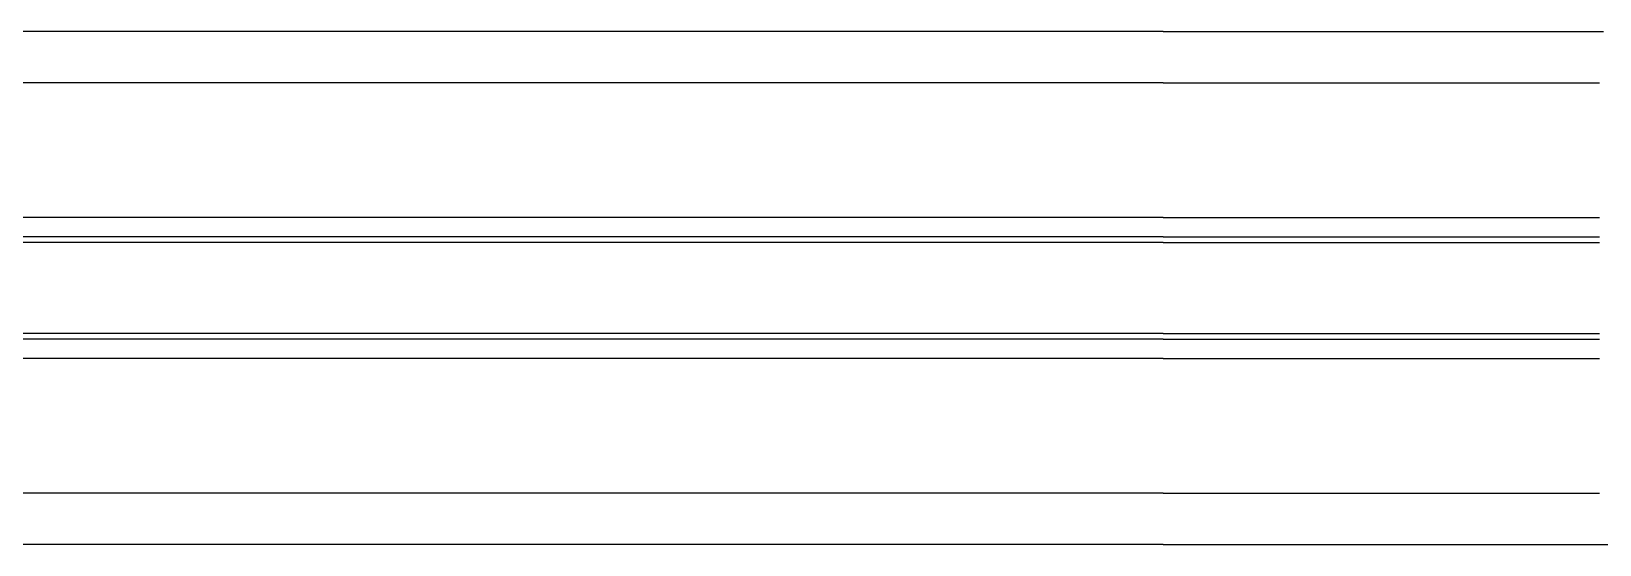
# Model space of a CAD drawing. Header units: millimetres. Extents: x -29 to 3384, y -388 to 1226.
# Drawn here: x 1419.8 to 1542, y 710.6 to 750.6 of the extents above; entities that cross this region are included whole.
import ezdxf

# ---------------------------------------------------------------- set-up
doc = ezdxf.new("R2010")
doc.units = ezdxf.units.MM
doc.linetypes.add('phl_thick', pattern=[0])
doc.layers.add('projection', color=7, linetype='Continuous')

msp = doc.modelspace()

# ---------------------------------------------------------------- linework, layer by layer
for p, q in [((1508.03541, 750.61864), (1292.19752, 750.61864)), ((1508.03541, 746.61864), (1292.19752, 746.61864)), ((1508.03541, 736.11864), (1292.19752, 736.11864)), ((1508.03541, 734.61864), (1292.19752, 734.61864)), ((1508.03541, 734.17625), (1292.19752, 734.17625)), ((1508.03541, 727.06103), (1292.19752, 727.06103)), ((1508.03541, 726.61864), (1292.19752, 726.61864)), ((1508.03541, 725.11864), (1292.19752, 725.11864)), ((1508.03541, 714.61864), (1292.19752, 714.61864)), ((1508.03541, 710.61864), (1292.19752, 710.61864))]:
    msp.add_line(p, q)
at = {"layer": 'projection', "color": 7, "linetype": 'phl_thick'}
for p, q in [((1508.03541, 750.61864), (1542.35651, 750.61864)), ((1508.03541, 746.61864), (1542.03541, 746.61864)), ((1508.03541, 736.11864), (1542.03541, 736.11864)), ((1508.03541, 734.61864), (1542.03541, 734.61864)), ((1508.03541, 734.17625), (1542.03541, 734.17625)), ((1508.03541, 727.06103), (1542.03541, 727.06103)), ((1508.03541, 726.61864), (1542.03541, 726.61864)), ((1508.03541, 725.11864), (1542.03541, 725.11864)), ((1508.03541, 714.61864), (1542.03541, 714.61864)), ((1508.03541, 710.61864), (1700.37086, 710.61864))]:
    msp.add_line(p, q, dxfattribs=at)

doc.saveas('drawing.dxf')
